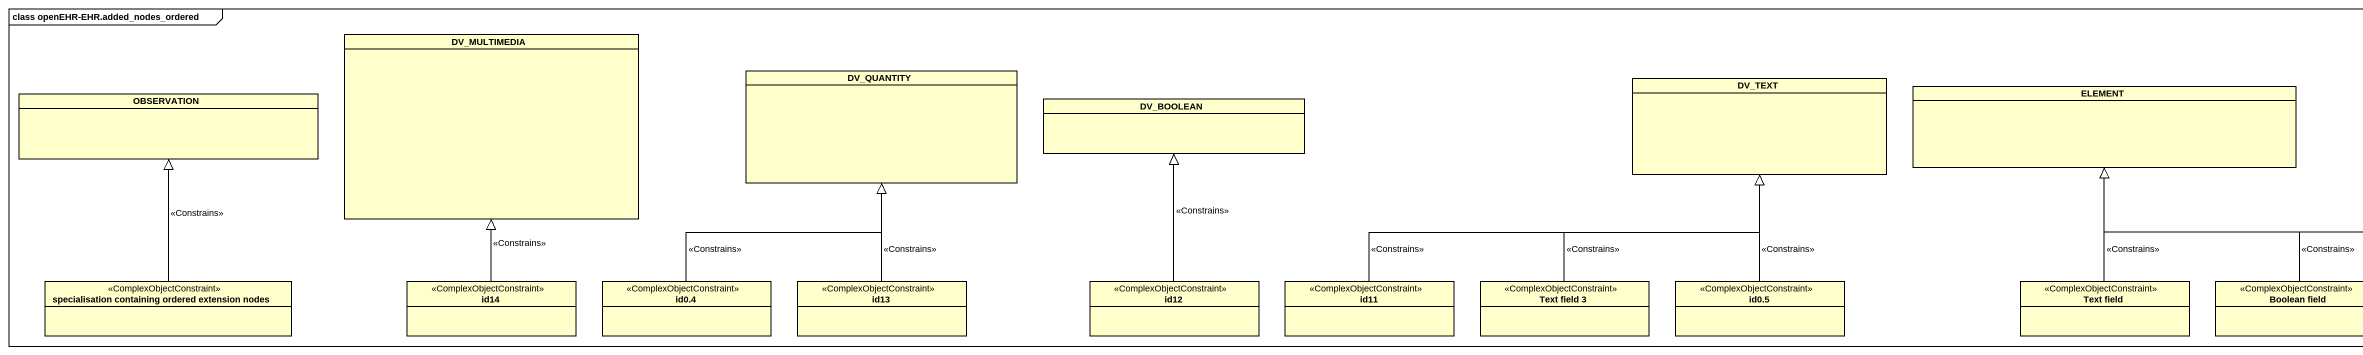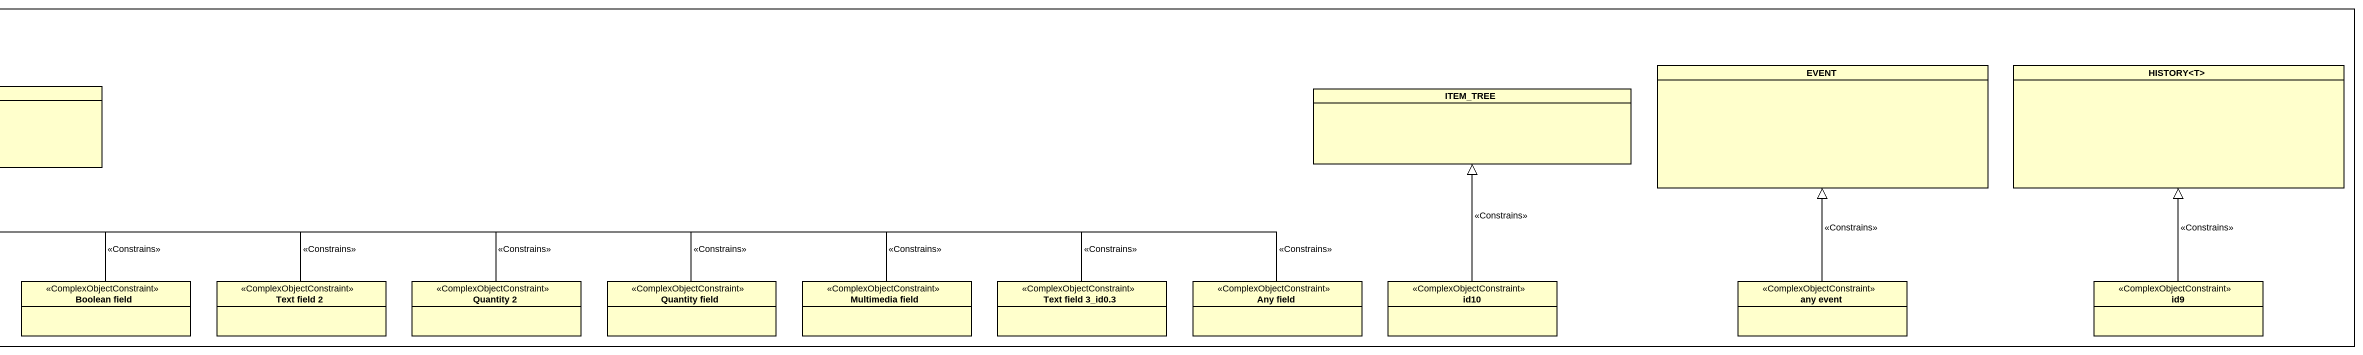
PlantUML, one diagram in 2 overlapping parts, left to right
@startuml
mainframe class openEHR-EHR.added_nodes_ordered
hide circle
hide empty members
class DV_MULTIMEDIA
class DV_QUANTITY
class DV_TEXT
class EVENT
class "HISTORY<T>" as HISTORY_T
class OBSERVATION
class DV_BOOLEAN
class ELEMENT
class ITEM_TREE
class "specialisation containing ordered extension nodes" as specialisation_containing <<ComplexObjectConstraint>>
class id14 <<ComplexObjectConstraint>>
class "id0.4" as id0_4 <<ComplexObjectConstraint>>
class id13 <<ComplexObjectConstraint>>
class id12 <<ComplexObjectConstraint>>
class id11 <<ComplexObjectConstraint>>
class "Text field 3" as Text_field_3 <<ComplexObjectConstraint>>
class "id0.5" as id0_5 <<ComplexObjectConstraint>>
class "Text field" as Text_field <<ComplexObjectConstraint>>
class "Boolean field" as Boolean_field <<ComplexObjectConstraint>>
class "Text field 2" as Text_field_2 <<ComplexObjectConstraint>>
class "Quantity 2" as Quantity_2 <<ComplexObjectConstraint>>
class "Quantity field" as Quantity_field <<ComplexObjectConstraint>>
class "Multimedia field" as Multimedia_field <<ComplexObjectConstraint>>
class "Text field 3_id0.3" as Text_field_3_id0_3 <<ComplexObjectConstraint>>
class "Any field" as Any_field <<ComplexObjectConstraint>>
class id10 <<ComplexObjectConstraint>>
class "any event" as any_event <<ComplexObjectConstraint>>
class id9 <<ComplexObjectConstraint>>
specialisation_containing -up-|> OBSERVATION : <<Constrains>>
id14 -up-|> DV_MULTIMEDIA : <<Constrains>>
id0_4 -up-|> DV_QUANTITY : <<Constrains>>
id13 -up-|> DV_QUANTITY : <<Constrains>>
id12 -up-|> DV_BOOLEAN : <<Constrains>>
id11 -right-|> DV_TEXT : <<Constrains>>
Text_field_3 -up-|> DV_TEXT : <<Constrains>>
id0_5 -up-|> DV_TEXT : <<Constrains>>
Text_field -up-|> ELEMENT : <<Constrains>>
Boolean_field -up-|> ELEMENT : <<Constrains>>
Text_field_2 -left-|> ELEMENT : <<Constrains>>
Quantity_2 -left-|> ELEMENT : <<Constrains>>
Quantity_field -left-|> ELEMENT : <<Constrains>>
Multimedia_field -left-|> ELEMENT : <<Constrains>>
Text_field_3_id0_3 -left-|> ELEMENT : <<Constrains>>
Any_field -left-|> ELEMENT : <<Constrains>>
id10 -up-|> ITEM_TREE : <<Constrains>>
any_event -up-|> EVENT : <<Constrains>>
id9 -up-|> HISTORY_T : <<Constrains>>
@enduml
